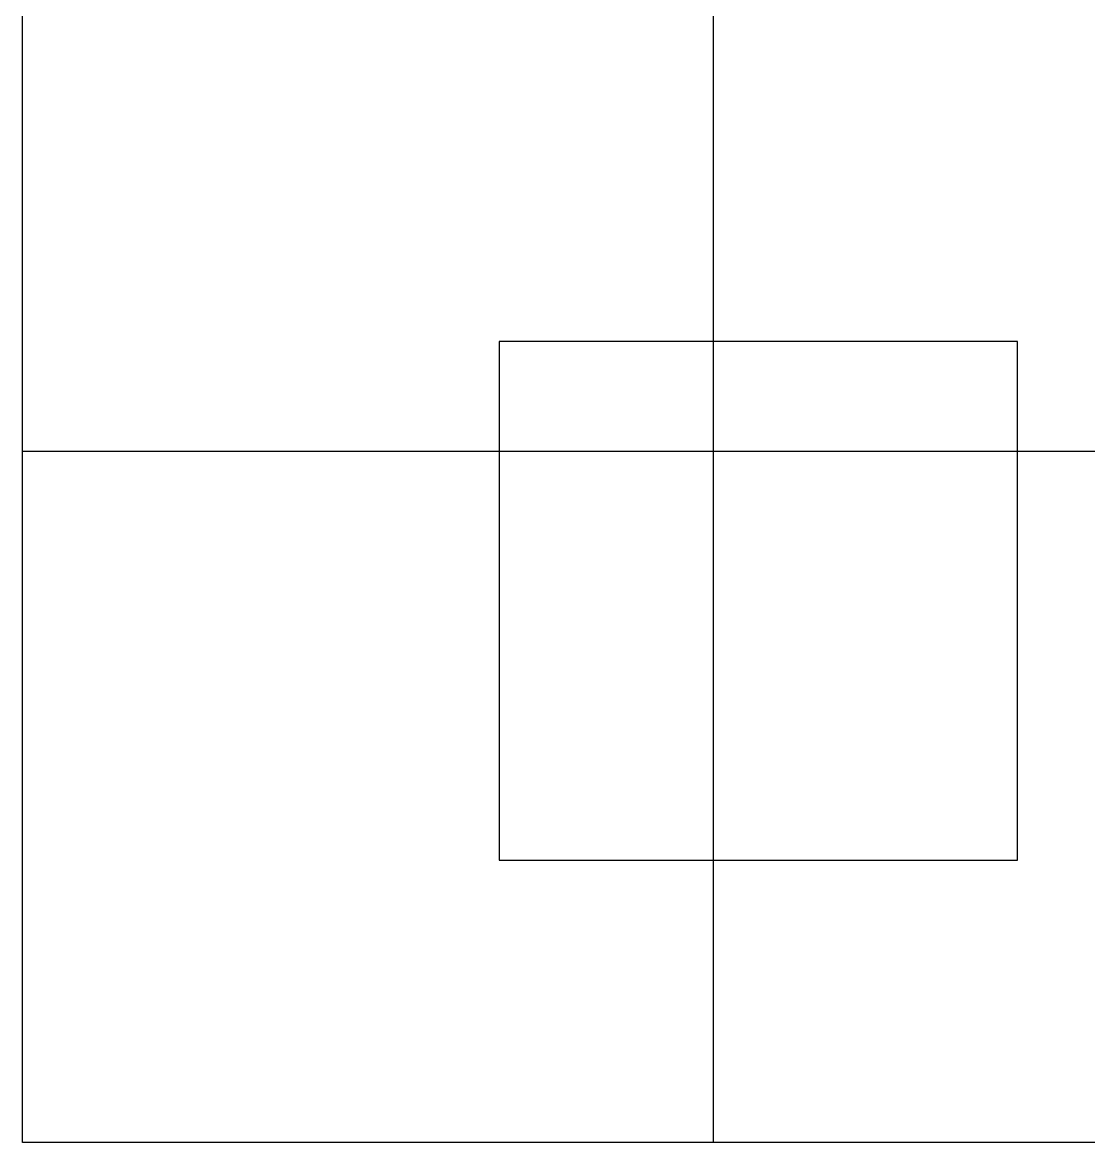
# Model space of a CAD drawing. Extents: x -12260 to 304645, y -29287 to 19916.
# Drawn here: x 3350 to 4276, y 6587 to 7559 of the extents above; entities that cross this region are included whole.
import ezdxf

# ---------------------------------------------------------------- set-up
doc = ezdxf.new("R2010")
doc.units = 0
doc.header["$LTSCALE"] = 0.25
doc.linetypes.add('DASHDOT', pattern=[25.4, 12.7, -6.35, 0, -6.35])
doc.layers.add('01-First Floor$0$FALSE CEILING', color=251, linetype='Continuous')
for name, color, linetype, lineweight in [('01-First Floor$0$LOADING', 253, 'Continuous', 5), ('01-First Floor$0$Walls', 251, 'Continuous', 5), ('E-LITE-CLNG-CNDT', 6, 'DASHDOT', 35)]:
    doc.layers.add(name, color=color, linetype=linetype, lineweight=lineweight)

# ---------------------------------------------------------------- blocks, each defined once
blk = doc.blocks.new('01-First Floor')
at = {"layer": '01-First Floor$0$FALSE CEILING', "linetype": 'Continuous'}
for p, q in [((3950.4, 6586.89), (3950.4, 8609.15)), ((3350.4, 7186.89), (8296.44, 7186.89))]:
    blk.add_line(p, q, dxfattribs=at)
at = {"layer": '01-First Floor$0$FALSE CEILING'}
blk.add_lwpolyline([(3350.4, 8609.15), (8296.44, 8609.15), (8296.44, 6586.89), (3350.4, 6586.89)], close=True, dxfattribs=at)
at = {"layer": '01-First Floor$0$FALSE CEILING', "elevation": -0.1}
blk.add_lwpolyline([(3764.3, 6832.09), (4214.3, 6832.09), (4214.3, 7282.09), (3764.3, 7282.09)], close=True, dxfattribs=at)
at = {"layer": '01-First Floor$0$LOADING', "elevation": -0.1}
blk.add_lwpolyline([(3764.3, 6832.09), (4214.3, 6832.09), (4214.3, 7282.09), (3764.3, 7282.09)], close=True, dxfattribs=at)
at = {"layer": '01-First Floor$0$Walls'}
for p, q in [((3350.4, 8609.15), (3350.4, 6586.89)), ((3350.4, 6586.89), (7216.44, 6586.89))]:
    blk.add_line(p, q, dxfattribs=at)

msp = doc.modelspace()

# ---------------------------------------------------------------- block references
at = {"layer": 'E-LITE-CLNG-CNDT'}
msp.add_blockref('01-First Floor', (0, 0), dxfattribs=at)

doc.saveas('drawing.dxf')
